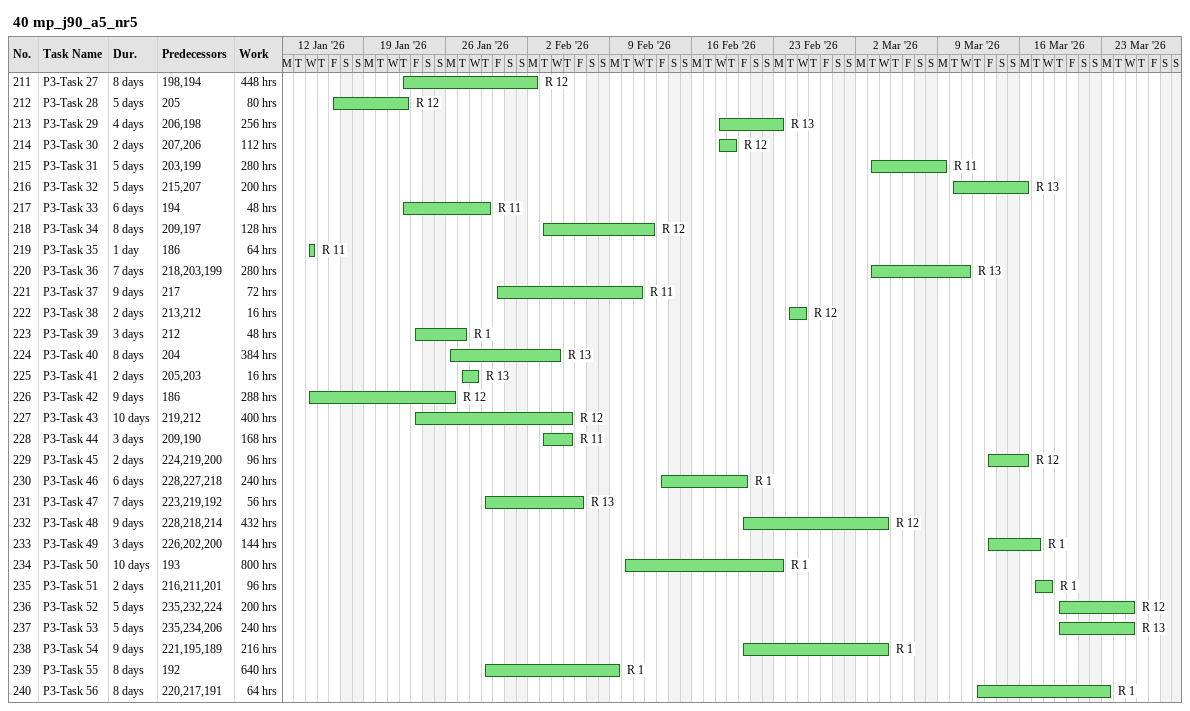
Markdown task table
40 mp_j90_a5_nr5

| ID | Task | Duration | Start | Finish | Predecessors | Resources | Work (h) |
|---|---|---|---|---|---|---|---|
| 211 | P3-Task 27 | 8d | 2026-01-22 | 2026-02-02 | 198, 194 | R 12 | 448 |
| 212 | P3-Task 28 | 5d | 2026-01-16 | 2026-01-22 | 205 | R 12 | 80 |
| 213 | P3-Task 29 | 4d | 2026-02-18 | 2026-02-23 | 206, 198 | R 13 | 256 |
| 214 | P3-Task 30 | 2d | 2026-02-18 | 2026-02-19 | 207, 206 | R 12 | 112 |
| 215 | P3-Task 31 | 5d | 2026-03-03 | 2026-03-09 | 203, 199 | R 11 | 280 |
| 216 | P3-Task 32 | 5d | 2026-03-10 | 2026-03-16 | 215, 207 | R 13 | 200 |
| 217 | P3-Task 33 | 6d | 2026-01-22 | 2026-01-29 | 194 | R 11 | 48 |
| 218 | P3-Task 34 | 8d | 2026-02-03 | 2026-02-12 | 209, 197 | R 12 | 128 |
| 219 | P3-Task 35 | 1d | 2026-01-14 | 2026-01-14 | 186 | R 11 | 64 |
| 220 | P3-Task 36 | 7d | 2026-03-03 | 2026-03-11 | 218, 203, 199 | R 13 | 280 |
| 221 | P3-Task 37 | 9d | 2026-01-30 | 2026-02-11 | 217 | R 11 | 72 |
| 222 | P3-Task 38 | 2d | 2026-02-24 | 2026-02-25 | 213, 212 | R 12 | 16 |
| 223 | P3-Task 39 | 3d | 2026-01-23 | 2026-01-27 | 212 | R 1 | 48 |
| 224 | P3-Task 40 | 8d | 2026-01-26 | 2026-02-04 | 204 | R 13 | 384 |
| 225 | P3-Task 41 | 2d | 2026-01-27 | 2026-01-28 | 205, 203 | R 13 | 16 |
| 226 | P3-Task 42 | 9d | 2026-01-14 | 2026-01-26 | 186 | R 12 | 288 |
| 227 | P3-Task 43 | 10d | 2026-01-23 | 2026-02-05 | 219, 212 | R 12 | 400 |
| 228 | P3-Task 44 | 3d | 2026-02-03 | 2026-02-05 | 209, 190 | R 11 | 168 |
| 229 | P3-Task 45 | 2d | 2026-03-13 | 2026-03-16 | 224, 219, 200 | R 12 | 96 |
| 230 | P3-Task 46 | 6d | 2026-02-13 | 2026-02-20 | 228, 227, 218 | R 1 | 240 |
| 231 | P3-Task 47 | 7d | 2026-01-29 | 2026-02-06 | 223, 219, 192 | R 13 | 56 |
| 232 | P3-Task 48 | 9d | 2026-02-20 | 2026-03-04 | 228, 218, 214 | R 12 | 432 |
| 233 | P3-Task 49 | 3d | 2026-03-13 | 2026-03-17 | 226, 202, 200 | R 1 | 144 |
| 234 | P3-Task 50 | 10d | 2026-02-10 | 2026-02-23 | 193 | R 1 | 800 |
| 235 | P3-Task 51 | 2d | 2026-03-17 | 2026-03-18 | 216, 211, 201 | R 1 | 96 |
| 236 | P3-Task 52 | 5d | 2026-03-19 | 2026-03-25 | 235, 232, 224 | R 12 | 200 |
| 237 | P3-Task 53 | 5d | 2026-03-19 | 2026-03-25 | 235, 234, 206 | R 13 | 240 |
| 238 | P3-Task 54 | 9d | 2026-02-20 | 2026-03-04 | 221, 195, 189 | R 1 | 216 |
| 239 | P3-Task 55 | 8d | 2026-01-29 | 2026-02-09 | 192 | R 1 | 640 |
| 240 | P3-Task 56 | 8d | 2026-03-12 | 2026-03-23 | 220, 217, 191 | R 1 | 64 |
